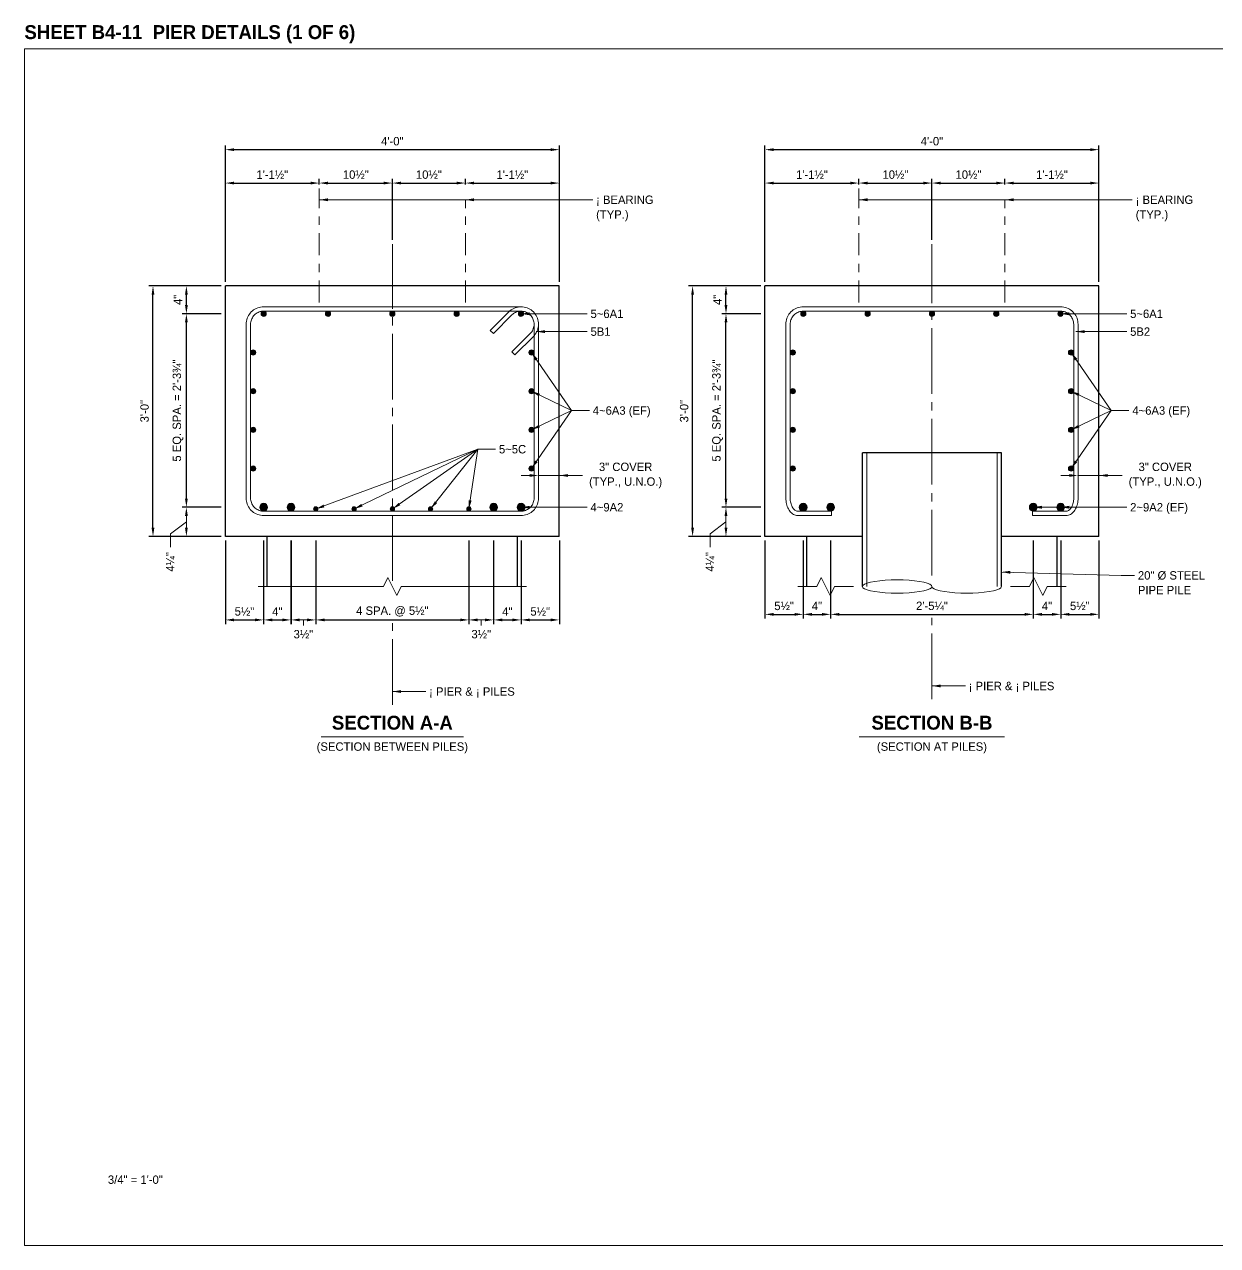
# Model space of a CAD drawing. Extents: x -1 to 861, y -26 to 2.
# Drawn here: x 299 to 313.29, y -13.33 to 1.29 of the extents above; entities that cross this region are included whole.
import ezdxf
from ezdxf.enums import TextEntityAlignment as Align

# ---------------------------------------------------------------- set-up
doc = ezdxf.new("R2010")
doc.units = 21
doc.header["$MEASUREMENT"] = 0
doc.linetypes.add('DGN4', pattern=[0.336, 0.2, -0.053, 0.03, -0.053])
doc.linetypes.add('DGN7', pattern=[0.726, 0.59, -0.053, 0.03, -0.053])
for name, color, linetype, lineweight in [('Border', 7, 'Continuous', 15), ('CL_Major', 1, 'DGN7', 9), ('CL_Minor', 7, 'DGN4', 9), ('Dimension', 7, 'Continuous', 9), ('Leader', 7, 'Continuous', 9), ('PileSteel', 30, 'Continuous', 15), ('Rebar', 2, 'Continuous', 15), ('SubStrConc', 3, 'Continuous', 30), ('Symbols', 7, 'Continuous', 15), ('TextStructures', 7, 'Continuous', 9)]:
    doc.layers.add(name, color=color, linetype=linetype, lineweight=lineweight)
doc.styles.add('FDOT Bold (Large)', font='FDOTBold.ttf')
doc.styles.add('FDOT Structures', font='FDOT.ttf')
doc.styles.add('FDOT Structures Annotation', font='FDOT.ttf')
doc.dimstyles.new('FDOT Structures Note-Arrow 3-4', dxfattribs={"dimtxt": 0.1008, "dimasz": 0.104133, "dimexe": 0.0504, "dimexo": 0.0504, "dimgap": 0.0504, "dimtad": 1, "dimdec": 3, "dimlfac": 12, "dimzin": 15, "dimlunit": 4, "dimtxsty": 'FDOT Structures Annotation', "dimcen": 2.5, "dimclrd": 256, "dimclre": 256, "dimclrt": 256, "dimazin": 3, "dimtfac": 0.7, "dimtmove": 0, "dimatfit": 1, "dimtfill": 1, "dimfrac": 1, "dimlwd": -1, "dimlwe": -1})

# ---------------------------------------------------------------- blocks, each defined once
blk = doc.blocks.new('_CLOSEDFILLED')
at = {"layer": 'Dimension'}
blk.add_solid([(-1, 0.16), (0, 0), (-1, -0.16)], dxfattribs=at)
blk = doc.blocks.new('*D206')
at = {"layer": 'Dimension'}
for p, q in [((302.193, -4.89), (302.193, -5.89)), ((302.49, -4.89), (302.49, -5.89)), ((302.297, -5.84), (302.386, -5.84))]:
    blk.add_line(p, q, dxfattribs=at)
at = {"layer": 'Dimension', "xscale": 0.10413333333333333, "yscale": 0.10413333333333333, "rotation": 180}
blk.add_blockref('_CLOSEDFILLED', (302.193, -5.84), dxfattribs=at)
at = {"layer": 'Dimension', "xscale": 0.10413333333333333, "yscale": 0.10413333333333333}
blk.add_blockref('_CLOSEDFILLED', (302.49, -5.84), dxfattribs=at)
blk = doc.blocks.new('*D208')
at = {"layer": 'Dimension'}
for p, q in [((304.323, -4.89), (304.323, -5.89)), ((304.62, -4.89), (304.62, -5.89)), ((304.428, -5.84), (304.516, -5.84))]:
    blk.add_line(p, q, dxfattribs=at)
at = {"layer": 'Dimension', "xscale": 0.10413333333333333, "yscale": 0.10413333333333333, "rotation": 180}
blk.add_blockref('_CLOSEDFILLED', (304.323, -5.84), dxfattribs=at)
at = {"layer": 'Dimension', "xscale": 0.10413333333333333, "yscale": 0.10413333333333333}
blk.add_blockref('_CLOSEDFILLED', (304.62, -5.84), dxfattribs=at)
blk = doc.blocks.new('*D216')
at = {"layer": 'Dimension'}
for p, q in [((301.356, -4.49), (300.89, -4.49)), ((300.94, -4.736), (300.94, -4.595)), ((301.356, -4.84), (300.89, -4.84))]:
    blk.add_line(p, q, dxfattribs=at)
at = {"layer": 'Dimension', "xscale": 0.10413333333333333, "yscale": 0.10413333333333333}
for p, rotation in [((300.94, -4.49), 90), ((300.94, -4.84), -90.00000000000001)]:
    blk.add_blockref('_CLOSEDFILLED', p, dxfattribs=dict(at, rotation=rotation))
blk = doc.blocks.new('*D220')
at = {"layer": 'Dimension'}
for p, q in [((305.053, -4.11), (304.949, -4.11)), ((305.157, -4.11), (305.407, -4.11)), ((305.511, -4.11), (305.615, -4.11))]:
    blk.add_line(p, q, dxfattribs=at)
at = {"layer": 'Dimension', "xscale": 0.10413333333333333, "yscale": 0.10413333333333333}
blk.add_blockref('_CLOSEDFILLED', (305.157, -4.11), dxfattribs=at)
at = {"layer": 'Dimension', "xscale": 0.10413333333333333, "yscale": 0.10413333333333333, "rotation": 180}
blk.add_blockref('_CLOSEDFILLED', (305.407, -4.11), dxfattribs=at)
blk = doc.blocks.new('*D231')
at = {"layer": 'Dimension'}
for p, q in [((307.82, -4.49), (307.353, -4.49)), ((307.403, -4.736), (307.403, -4.595)), ((307.82, -4.84), (307.353, -4.84))]:
    blk.add_line(p, q, dxfattribs=at)
at = {"layer": 'Dimension', "xscale": 0.10413333333333333, "yscale": 0.10413333333333333}
for p, rotation in [((307.403, -4.49), 90), ((307.403, -4.84), -90.00000000000001)]:
    blk.add_blockref('_CLOSEDFILLED', p, dxfattribs=dict(at, rotation=rotation))
blk = doc.blocks.new('*D235')
at = {"layer": 'Dimension'}
for p, q in [((311.516, -4.11), (311.412, -4.11)), ((311.62, -4.11), (311.87, -4.11)), ((311.974, -4.11), (312.079, -4.11))]:
    blk.add_line(p, q, dxfattribs=at)
at = {"layer": 'Dimension', "xscale": 0.10413333333333333, "yscale": 0.10413333333333333}
blk.add_blockref('_CLOSEDFILLED', (311.62, -4.11), dxfattribs=at)
at = {"layer": 'Dimension', "xscale": 0.10413333333333333, "yscale": 0.10413333333333333, "rotation": 180}
blk.add_blockref('_CLOSEDFILLED', (311.87, -4.11), dxfattribs=at)

msp = doc.modelspace()

# ---------------------------------------------------------------- hatches: boundary and pattern name
at = {"layer": 'Rebar'}
h = msp.add_hatch(color=256, dxfattribs=at)
h.dxf.hatch_style = 1
edge = h.paths.add_edge_path()
edge.add_arc((301.866152, -2.173642), 0.03125, 0, 360)
h = msp.add_hatch(color=256, dxfattribs=at)
h.dxf.hatch_style = 1
edge = h.paths.add_edge_path()
edge.add_arc((302.636516, -2.173642), 0.03125, 0, 360)
h = msp.add_hatch(color=256, dxfattribs=at)
h.dxf.hatch_style = 1
edge = h.paths.add_edge_path()
edge.add_arc((303.40688, -2.173642), 0.03125, 0, 360)
h = msp.add_hatch(color=256, dxfattribs=at)
h.dxf.hatch_style = 1
edge = h.paths.add_edge_path()
edge.add_arc((304.177243, -2.173642), 0.03125, 0, 360)
h = msp.add_hatch(color=256, dxfattribs=at)
h.dxf.hatch_style = 1
edge = h.paths.add_edge_path()
edge.add_arc((304.947607, -2.173642), 0.03125, 0, 360)
h = msp.add_hatch(color=256, dxfattribs=at)
h.dxf.hatch_style = 1
edge = h.paths.add_edge_path()
edge.add_arc((308.329435, -2.173642), 0.03125, 0, 360)
h = msp.add_hatch(color=256, dxfattribs=at)
h.dxf.hatch_style = 1
edge = h.paths.add_edge_path()
edge.add_arc((309.099799, -2.173642), 0.03125, 0, 360)
h = msp.add_hatch(color=256, dxfattribs=at)
h.dxf.hatch_style = 1
edge = h.paths.add_edge_path()
edge.add_arc((309.870163, -2.173642), 0.03125, 0, 360)
h = msp.add_hatch(color=256, dxfattribs=at)
h.dxf.hatch_style = 1
edge = h.paths.add_edge_path()
edge.add_arc((310.640526, -2.173642), 0.03125, 0, 360)
h = msp.add_hatch(color=256, dxfattribs=at)
h.dxf.hatch_style = 1
edge = h.paths.add_edge_path()
edge.add_arc((311.41089, -2.173642), 0.03125, 0, 360)
h = msp.add_hatch(color=256, dxfattribs=at)
h.dxf.hatch_style = 1
edge = h.paths.add_edge_path()
edge.add_arc((301.740603, -2.637002), 0.03125, 0, 360)
h = msp.add_hatch(color=256, dxfattribs=at)
h.dxf.hatch_style = 1
edge = h.paths.add_edge_path()
edge.add_arc((305.073156, -2.637002), 0.03125, 0, 360)
h = msp.add_hatch(color=256, dxfattribs=at)
h.dxf.hatch_style = 1
edge = h.paths.add_edge_path()
edge.add_arc((308.203886, -2.637002), 0.03125, 0, 360)
h = msp.add_hatch(color=256, dxfattribs=at)
h.dxf.hatch_style = 1
edge = h.paths.add_edge_path()
edge.add_arc((311.536439, -2.637002), 0.03125, 0, 360)
h = msp.add_hatch(color=256, dxfattribs=at)
h.dxf.hatch_style = 1
edge = h.paths.add_edge_path()
edge.add_arc((301.740603, -3.100363), 0.03125, 0, 360)
h = msp.add_hatch(color=256, dxfattribs=at)
h.dxf.hatch_style = 1
edge = h.paths.add_edge_path()
edge.add_arc((305.073156, -3.100363), 0.03125, 0, 360)
h = msp.add_hatch(color=256, dxfattribs=at)
h.dxf.hatch_style = 1
edge = h.paths.add_edge_path()
edge.add_arc((308.203886, -3.100363), 0.03125, 0, 360)
h = msp.add_hatch(color=256, dxfattribs=at)
h.dxf.hatch_style = 1
edge = h.paths.add_edge_path()
edge.add_arc((311.536439, -3.100363), 0.03125, 0, 360)
h = msp.add_hatch(color=256, dxfattribs=at)
h.dxf.hatch_style = 1
edge = h.paths.add_edge_path()
edge.add_arc((301.740603, -3.563723), 0.03125, 0, 360)
h = msp.add_hatch(color=256, dxfattribs=at)
h.dxf.hatch_style = 1
edge = h.paths.add_edge_path()
edge.add_arc((305.073156, -3.563723), 0.03125, 0, 360)
h = msp.add_hatch(color=256, dxfattribs=at)
h.dxf.hatch_style = 1
edge = h.paths.add_edge_path()
edge.add_arc((308.203886, -3.563723), 0.03125, 0, 360)
h = msp.add_hatch(color=256, dxfattribs=at)
h.dxf.hatch_style = 1
edge = h.paths.add_edge_path()
edge.add_arc((311.536439, -3.563723), 0.03125, 0, 360)
h = msp.add_hatch(color=256, dxfattribs=at)
h.dxf.hatch_style = 1
edge = h.paths.add_edge_path()
edge.add_arc((301.740603, -4.027084), 0.03125, 0, 360)
h = msp.add_hatch(color=256, dxfattribs=at)
h.dxf.hatch_style = 1
edge = h.paths.add_edge_path()
edge.add_arc((305.073156, -4.027084), 0.03125, 0, 360)
h = msp.add_hatch(color=256, dxfattribs=at)
h.dxf.hatch_style = 1
edge = h.paths.add_edge_path()
edge.add_arc((308.203886, -4.027084), 0.03125, 0, 360)
h = msp.add_hatch(color=256, dxfattribs=at)
h.dxf.hatch_style = 1
edge = h.paths.add_edge_path()
edge.add_arc((311.536439, -4.027084), 0.03125, 0, 360)
h = msp.add_hatch(color=256, dxfattribs=at)
h.dxf.hatch_style = 1
edge = h.paths.add_edge_path()
edge.add_arc((301.865035, -4.490444), 0.047, 0, 360)
h = msp.add_hatch(color=256, dxfattribs=at)
h.dxf.hatch_style = 1
edge = h.paths.add_edge_path()
edge.add_arc((302.193213, -4.490444), 0.047, 0, 360)
h = msp.add_hatch(color=256, dxfattribs=at)
h.dxf.hatch_style = 1
edge = h.paths.add_edge_path()
edge.add_arc((302.490213, -4.511403), 0.026042, 0, 360)
h = msp.add_hatch(color=256, dxfattribs=at)
h.dxf.hatch_style = 1
edge = h.paths.add_edge_path()
edge.add_arc((302.948546, -4.511403), 0.026042, 0, 360)
h = msp.add_hatch(color=256, dxfattribs=at)
h.dxf.hatch_style = 1
edge = h.paths.add_edge_path()
edge.add_arc((303.406879, -4.511403), 0.026042, 0, 360)
h = msp.add_hatch(color=256, dxfattribs=at)
h.dxf.hatch_style = 1
edge = h.paths.add_edge_path()
edge.add_arc((303.865213, -4.511403), 0.026042, 0, 360)
h = msp.add_hatch(color=256, dxfattribs=at)
h.dxf.hatch_style = 1
edge = h.paths.add_edge_path()
edge.add_arc((304.323546, -4.511403), 0.026042, 0, 360)
h = msp.add_hatch(color=256, dxfattribs=at)
h.dxf.hatch_style = 1
edge = h.paths.add_edge_path()
edge.add_arc((304.620546, -4.490444), 0.047, 0, 360)
h = msp.add_hatch(color=256, dxfattribs=at)
h.dxf.hatch_style = 1
edge = h.paths.add_edge_path()
edge.add_arc((304.948724, -4.490444), 0.047, 0, 360)
h = msp.add_hatch(color=256, dxfattribs=at)
h.dxf.hatch_style = 1
edge = h.paths.add_edge_path()
edge.add_arc((308.328318, -4.490444), 0.047, 0, 360)
h = msp.add_hatch(color=256, dxfattribs=at)
h.dxf.hatch_style = 1
edge = h.paths.add_edge_path()
edge.add_arc((308.656496, -4.490444), 0.047, 0, 360)
h = msp.add_hatch(color=256, dxfattribs=at)
h.dxf.hatch_style = 1
edge = h.paths.add_edge_path()
edge.add_arc((311.083829, -4.490444), 0.047, 0, 360)
h = msp.add_hatch(color=256, dxfattribs=at)
h.dxf.hatch_style = 1
edge = h.paths.add_edge_path()
edge.add_arc((311.412007, -4.490444), 0.047, 0, 360)

# ---------------------------------------------------------------- linework, layer by layer
at = {"layer": 'CL_Major', "ltscale": 1.333333}
for p, q in [((303.406879, -5.373252), (303.406879, -1.339918)), ((309.870111, -5.306585), (309.870111, -1.339918)), ((309.870111, -6.790932), (309.870111, -5.813252)), ((303.406879, -6.857598), (303.406879, -5.879918))]:
    msp.add_line(p, q, dxfattribs=at)
at = {"layer": 'CL_Minor', "ltscale": 1.333333}
for p, q in [((302.531599, -2.039918), (302.531599, -0.674453)), ((308.994831, -2.039918), (308.994831, -0.674453)), ((304.281599, -2.039918), (304.281599, -0.807787)), ((310.744831, -2.039918), (310.744831, -0.807787))]:
    msp.add_line(p, q, dxfattribs=at)
at = {"layer": 'Leader'}
for p, q in [((305.073156, -2.637002), (305.553744, -3.332043)), ((311.536439, -2.637002), (312.016975, -3.332043)), ((305.073156, -3.100363), (305.553744, -3.332043)), ((311.536439, -3.100363), (312.016975, -3.332043)), ((305.073156, -4.027084), (305.553744, -3.332043)), ((305.073156, -3.563723), (305.553744, -3.332043)), ((305.553744, -3.332043), (305.767077, -3.332043)), ((311.536439, -4.027084), (312.016975, -3.332043)), ((311.536439, -3.563723), (312.016975, -3.332043)), ((312.016975, -3.332043), (312.230309, -3.332043)), ((302.490213, -4.511403), (304.430213, -3.795404)), ((302.948546, -4.511403), (304.430213, -3.795404)), ((303.406879, -4.511403), (304.430213, -3.795404)), ((303.865213, -4.511403), (304.430213, -3.795404)), ((304.323546, -4.511403), (304.430213, -3.795404)), ((304.430213, -3.795404), (304.643546, -3.795404)), ((311.412007, -4.490444), (311.083829, -4.490444))]:
    msp.add_line(p, q, dxfattribs=at)
for points in [[(302.531599, -0.807787), (305.807077, -0.807787)], [(308.994831, -0.807787), (312.270309, -0.807787)], [(304.947607, -2.173642), (305.553744, -2.173642), (305.740411, -2.173642)], [(311.41089, -2.173642), (312.016975, -2.173642), (312.203642, -2.173642)], [(305.130989, -2.387002), (305.553744, -2.387002), (305.740411, -2.387002)], [(311.594112, -2.387002), (312.016975, -2.387002), (312.203642, -2.387002)], [(304.948724, -4.490444), (305.553744, -4.490444), (305.740411, -4.490444)], [(311.412007, -4.490444), (312.016975, -4.490444), (312.203642, -4.490444)], [(303.406879, -6.697598), (303.806879, -6.697598)], [(309.870111, -6.630932), (310.270111, -6.630932)]]:
    msp.add_lwpolyline(points, dxfattribs=at)
for points in [[(302.531599, -0.807787), (302.635733, -0.790431), (302.635733, -0.825142)], [(304.281599, -0.807787), (304.385733, -0.790431), (304.385733, -0.825142)], [(308.994831, -0.807787), (309.098964, -0.790431), (309.098964, -0.825142)], [(310.744831, -0.807787), (310.848964, -0.790431), (310.848964, -0.825142)], [(304.947607, -2.173642), (305.05174, -2.156287), (305.05174, -2.190998)], [(311.41089, -2.173642), (311.515023, -2.156287), (311.515023, -2.190998)], [(305.130989, -2.387002), (305.235123, -2.369647), (305.235123, -2.404358)], [(311.594112, -2.387002), (311.698245, -2.369647), (311.698245, -2.404358)], [(305.073156, -2.637002), (305.146656, -2.712783), (305.118105, -2.732525)], [(311.536439, -2.637002), (311.609934, -2.712787), (311.581383, -2.732527)], [(305.073156, -3.100363), (305.174495, -3.12995), (305.159422, -3.161217)], [(311.536439, -3.100363), (311.637777, -3.129954), (311.622702, -3.161221)], [(305.073156, -3.563723), (305.159422, -3.50287), (305.174495, -3.534137)], [(311.536439, -3.563723), (311.622702, -3.502866), (311.637777, -3.534133)], [(305.073156, -4.027084), (305.118105, -3.931562), (305.146656, -3.951303)], [(311.536439, -4.027084), (311.581383, -3.93156), (311.609934, -3.951299)], [(302.490213, -4.511403), (302.581896, -4.459066), (302.593914, -4.49163)], [(302.948546, -4.511403), (303.034755, -4.450468), (303.049858, -4.481722)], [(303.406879, -4.511403), (303.482252, -4.437485), (303.502152, -4.465926)], [(303.865213, -4.511403), (303.916096, -4.418905), (303.943345, -4.440407)], [(304.323546, -4.511403), (304.321724, -4.405849), (304.356057, -4.410964)], [(304.948724, -4.490444), (305.052858, -4.473089), (305.052858, -4.5078)], [(311.083829, -4.490444), (311.187963, -4.473089), (311.187963, -4.5078)], [(311.412007, -4.490444), (311.516141, -4.473089), (311.516141, -4.5078)], [(303.406879, -6.697598), (303.511013, -6.680243), (303.511013, -6.714954)], [(309.870111, -6.630932), (309.974244, -6.613576), (309.974244, -6.648287)]]:
    msp.add_solid(points, dxfattribs=at)
at = {"layer": 'PileSteel'}
for points in [[(309.036829, -5.439918), (309.036829, -3.839918)], [(309.088913, -5.439918), (309.088913, -3.839918)], [(310.651413, -4.070781), (310.651413, -3.839918)], [(310.651413, -5.439918), (310.651413, -3.839918)], [(310.651413, -4.070781), (310.651413, -3.974588), (310.651413, -3.878395), (310.651413, -3.839918)], [(310.703496, -5.439918), (310.703496, -3.839918)], [(310.651413, -5.439918), (310.651413, -4.070781)], [(310.703496, -5.034781), (310.703496, -4.839918)], [(310.703496, -5.439918), (310.703496, -5.034781)], [(309.870162, -5.439918), (309.863832, -5.426026), (309.845034, -5.412557), (309.814339, -5.399918), (309.772681, -5.388495), (309.721324, -5.378635), (309.661829, -5.370636), (309.596004, -5.364743), (309.525849, -5.361134), (309.453495, -5.359918), (309.381142, -5.361134), (309.310987, -5.364743), (309.245162, -5.370636), (309.185667, -5.378635), (309.13431, -5.388495), (309.092651, -5.399918), (309.061957, -5.412557), (309.043159, -5.426026), (309.036829, -5.439918), (309.043159, -5.45381), (309.061957, -5.46728), (309.092651, -5.479918), (309.13431, -5.491341), (309.185667, -5.501202), (309.245162, -5.5092), (309.310987, -5.515094), (309.381142, -5.518703), (309.453495, -5.519918), (309.525849, -5.518703), (309.596004, -5.515094), (309.661829, -5.5092), (309.721324, -5.501202), (309.772681, -5.491341), (309.814339, -5.479918), (309.845034, -5.46728), (309.863832, -5.45381), (309.870162, -5.439918)], [(310.651413, -5.439918), (310.651413, -5.396491)], [(310.703496, -5.439918), (310.703496, -5.396491)], [(309.870162, -5.439918), (309.876492, -5.45381), (309.89529, -5.46728), (309.925985, -5.479918), (309.967644, -5.491341), (310.019001, -5.501202), (310.078496, -5.5092), (310.14432, -5.515094), (310.214475, -5.518703), (310.286829, -5.519918), (310.359182, -5.518703), (310.429337, -5.515094), (310.495162, -5.5092), (310.554657, -5.501202), (310.606014, -5.491341), (310.647673, -5.479918), (310.678368, -5.46728), (310.697166, -5.45381), (310.703496, -5.439918)]]:
    msp.add_lwpolyline(points, dxfattribs=at)
at = {"layer": 'Rebar'}
for p, q in [((304.580255, -2.371909), (304.617084, -2.408738)), ((304.874885, -2.666537), (304.838056, -2.629708)), ((308.6651, -4.537835), (308.6651, -4.589918)), ((311.075182, -4.537835), (311.075182, -4.589918))]:
    msp.add_line(p, q, dxfattribs=at)
for points in [[(304.580255, -2.371909), (304.801824, -2.150341), (304.814801, -2.138448), (304.829217, -2.127386), (304.844541, -2.117623), (304.860657, -2.109232), (304.877443, -2.102279), (304.894771, -2.096815), (304.912508, -2.092882), (304.930521, -2.090511), (304.948671, -2.089719), (304.966822, -2.090513), (304.984833, -2.092886), (305.00257, -2.096821), (305.019896, -2.102287), (305.036679, -2.109242), (305.052793, -2.117635), (305.068113, -2.127401), (305.082525, -2.138465), (305.095917, -2.150743), (305.108189, -2.164143), (305.119246, -2.178561), (305.129006, -2.193888), (305.137393, -2.210008), (305.144343, -2.226798), (305.149805, -2.24413), (305.153736, -2.261872), (305.156107, -2.27989), (305.156874, -2.297477), (305.156874, -4.382159), (305.156107, -4.39975), (305.153734, -4.417771), (305.1498, -4.435517), (305.144334, -4.452852), (305.137378, -4.469645), (305.128985, -4.485768), (305.119219, -4.501097), (305.108154, -4.515518), (305.095874, -4.528919), (305.082473, -4.541198), (305.068053, -4.552263), (305.052723, -4.56203), (305.0366, -4.570422), (305.019808, -4.577378), (305.002472, -4.582844), (304.984727, -4.586778), (304.966706, -4.589151), (304.949115, -4.589919), (301.891244, -4.589918), (301.891244, -4.591081), (301.847043, -4.589151), (301.829022, -4.586779), (301.811277, -4.582845), (301.793941, -4.577379), (301.777148, -4.570423), (301.761026, -4.56203), (301.745696, -4.552264), (301.731276, -4.541199), (301.717874, -4.528919), (301.705595, -4.515519), (301.694529, -4.501098), (301.684763, -4.485768), (301.67637, -4.469646), (301.669415, -4.452853), (301.663949, -4.435518), (301.660015, -4.417772), (301.657642, -4.399751), (301.656874, -4.382161), (301.656875, -2.297678), (301.657642, -2.280087), (301.660014, -2.262065), (301.663948, -2.24432), (301.669414, -2.226984), (301.67637, -2.210192), (301.684763, -2.194069), (301.694529, -2.178739), (301.705594, -2.164319), (301.717874, -2.150918), (301.731275, -2.138638), (301.745695, -2.127573), (301.761025, -2.117807), (301.777148, -2.109414), (301.793941, -2.102458), (301.811276, -2.096992), (301.829022, -2.093058), (301.847043, -2.090686), (301.891229, -2.088757), (301.891229, -2.089919), (304.949286, -2.089919), (304.966874, -2.090685), (304.984893, -2.093056), (305.002636, -2.096988), (305.019968, -2.10245), (305.036759, -2.109401), (305.05288, -2.117788), (305.068208, -2.127548), (305.082627, -2.138606), (305.096027, -2.150879), (305.108306, -2.164272), (305.119371, -2.178684), (305.129137, -2.194006), (305.13753, -2.21012), (305.144486, -2.226905), (305.149953, -2.244232), (305.153888, -2.261969), (305.156262, -2.279982), (305.157056, -2.298133), (305.156264, -2.316285), (305.153893, -2.334298), (305.149961, -2.352037), (305.144497, -2.369365), (305.137544, -2.386152), (305.129153, -2.402269), (305.11939, -2.417593), (305.108327, -2.432009), (305.096435, -2.444987), (304.874885, -2.666537)], [(304.617084, -2.408738), (304.837849, -2.187972), (304.848313, -2.178383), (304.859121, -2.17009), (304.870609, -2.16277), (304.882691, -2.15648), (304.895275, -2.151267), (304.908265, -2.147171), (304.921561, -2.144223), (304.935063, -2.142446), (304.948669, -2.141852), (304.962273, -2.142447), (304.975775, -2.144226), (304.989069, -2.147175), (305.002056, -2.151272), (305.014637, -2.156486), (305.026716, -2.162777), (305.0382, -2.170098), (305.049004, -2.178392), (305.059044, -2.187597), (305.068244, -2.197642), (305.076534, -2.208452), (305.083851, -2.219944), (305.090139, -2.23203), (305.095351, -2.24462), (305.099446, -2.257616), (305.102394, -2.27092), (305.104172, -2.284431), (305.104791, -2.298613), (305.104791, -4.381023), (305.104172, -4.395207), (305.102393, -4.408719), (305.099443, -4.422024), (305.095345, -4.435022), (305.09013, -4.447613), (305.083837, -4.459701), (305.076515, -4.471195), (305.068218, -4.482007), (305.059011, -4.492055), (305.048963, -4.501262), (305.038151, -4.509559), (305.026657, -4.516881), (305.014568, -4.523174), (305.001977, -4.528389), (304.988979, -4.532487), (304.975674, -4.535437), (304.962162, -4.537216), (304.947978, -4.537835), (301.839161, -4.537835), (301.839161, -4.536674), (301.851587, -4.537216), (301.838075, -4.535438), (301.824769, -4.532488), (301.811772, -4.52839), (301.799181, -4.523175), (301.787092, -4.516882), (301.775598, -4.509559), (301.764786, -4.501263), (301.754738, -4.492056), (301.745531, -4.482008), (301.737234, -4.471196), (301.729912, -4.459702), (301.723619, -4.447614), (301.718404, -4.435023), (301.714305, -4.422025), (301.711356, -4.40872), (301.709577, -4.395208), (301.708958, -4.381024), (301.708958, -2.298813), (301.709577, -2.284629), (301.711355, -2.271118), (301.714305, -2.257812), (301.718403, -2.244815), (301.723619, -2.232224), (301.729911, -2.220135), (301.737234, -2.208641), (301.74553, -2.197829), (301.754737, -2.187781), (301.764785, -2.178574), (301.775598, -2.170278), (301.787092, -2.162955), (301.79918, -2.156662), (301.811771, -2.151447), (301.824769, -2.147349), (301.838075, -2.144399), (301.851587, -2.14262), (301.839176, -2.143162), (301.839176, -2.142002), (304.948151, -2.142002), (304.962334, -2.14262), (304.975845, -2.144398), (304.98915, -2.147346), (305.002146, -2.151442), (305.014736, -2.156654), (305.026823, -2.162942), (305.038316, -2.17026), (305.049126, -2.178551), (305.059173, -2.187752), (305.068378, -2.197793), (305.076673, -2.208597), (305.083994, -2.220083), (305.090286, -2.232163), (305.095501, -2.244745), (305.099598, -2.257733), (305.102548, -2.271029), (305.104327, -2.284531), (305.104923, -2.298137), (305.104329, -2.311743), (305.102552, -2.325247), (305.099604, -2.338544), (305.095509, -2.351534), (305.090296, -2.364118), (305.084005, -2.376201), (305.076686, -2.38769), (305.068392, -2.398498), (305.058803, -2.408962), (304.838056, -2.629708)], [(311.075182, -4.589918), (311.477816, -4.589918), (311.490656, -4.589047), (311.504168, -4.58628), (311.517279, -4.581758), (311.529841, -4.575596), (311.541748, -4.567924), (311.552927, -4.558871), (311.563332, -4.548558), (311.572933, -4.537097), (311.581704, -4.524594), (311.589625, -4.511146), (311.596676, -4.496851), (311.602837, -4.481807), (311.608088, -4.466115), (311.612412, -4.449875), (311.615793, -4.433193), (311.618218, -4.416177), (311.619676, -4.398938), (311.620153, -4.381951), (311.620153, -2.297683), (311.619385, -2.280092), (311.617013, -2.26207), (311.613078, -2.244324), (311.607613, -2.226989), (311.600657, -2.210195), (311.592263, -2.194072), (311.582497, -2.178742), (311.571432, -2.164321), (311.559151, -2.15092), (311.54575, -2.138639), (311.531329, -2.127574), (311.515999, -2.117808), (311.499876, -2.109414), (311.483082, -2.102458), (311.465747, -2.096993), (311.448001, -2.093058), (311.429979, -2.090686), (311.412388, -2.089918), (308.327919, -2.089919), (308.310328, -2.090686), (308.292306, -2.093058), (308.27456, -2.096993), (308.257224, -2.102458), (308.240431, -2.109414), (308.224307, -2.117808), (308.208977, -2.127574), (308.194556, -2.138639), (308.181155, -2.15092), (308.168875, -2.164321), (308.157809, -2.178742), (308.148043, -2.194072), (308.13965, -2.210195), (308.132694, -2.226989), (308.127228, -2.244324), (308.123294, -2.26207), (308.120921, -2.280092), (308.120153, -2.297683), (308.120153, -4.355544), (308.119411, -4.355544), (308.120629, -4.398938), (308.122088, -4.416177), (308.124513, -4.433193), (308.127893, -4.449875), (308.132217, -4.466114), (308.137468, -4.481807), (308.143628, -4.496851), (308.150679, -4.511145), (308.158599, -4.524593), (308.16737, -4.537097), (308.176971, -4.548557), (308.187376, -4.55887), (308.198555, -4.567924), (308.21046, -4.575596), (308.223022, -4.581758), (308.236133, -4.58628), (308.249644, -4.589047), (308.262483, -4.589919), (308.6651, -4.589918)], [(311.075182, -4.537835), (311.476052, -4.537835), (311.483637, -4.53732), (311.490394, -4.535936), (311.497244, -4.533574), (311.50418, -4.530171), (311.511163, -4.525672), (311.518119, -4.520039), (311.524956, -4.513263), (311.531575, -4.505361), (311.537878, -4.496377), (311.543769, -4.486375), (311.549164, -4.475436), (311.553989, -4.463655), (311.558178, -4.451136), (311.561678, -4.437991), (311.564445, -4.424339), (311.566445, -4.410303), (311.567655, -4.396009), (311.56807, -4.38122), (311.56807, -2.29882), (311.567451, -2.284635), (311.565672, -2.271123), (311.562722, -2.257817), (311.558624, -2.244819), (311.553408, -2.232228), (311.547115, -2.220139), (311.539792, -2.208644), (311.531495, -2.197832), (311.522288, -2.187783), (311.512239, -2.178576), (311.501427, -2.170279), (311.489932, -2.162956), (311.477843, -2.156663), (311.465252, -2.151447), (311.452254, -2.147349), (311.438948, -2.144399), (311.425436, -2.14262), (311.411251, -2.142001), (308.329054, -2.142002), (308.31487, -2.14262), (308.301358, -2.144399), (308.288053, -2.147349), (308.275054, -2.151447), (308.262463, -2.156663), (308.250374, -2.162956), (308.238879, -2.170279), (308.228067, -2.178576), (308.218019, -2.187783), (308.208811, -2.197832), (308.200514, -2.208644), (308.193191, -2.220139), (308.186898, -2.232228), (308.181683, -2.244819), (308.177584, -2.257817), (308.174635, -2.271123), (308.172856, -2.284635), (308.172236, -2.29882), (308.172236, -4.407627), (308.172977, -4.407627), (308.172651, -4.396009), (308.17386, -4.410303), (308.17586, -4.424339), (308.178627, -4.437991), (308.182127, -4.451136), (308.186316, -4.463656), (308.191141, -4.475437), (308.196536, -4.486376), (308.202427, -4.496377), (308.208729, -4.505361), (308.215348, -4.513263), (308.222185, -4.520039), (308.22914, -4.525672), (308.236122, -4.530172), (308.243058, -4.533574), (308.249907, -4.535936), (308.256665, -4.53732), (308.26425, -4.537836), (308.6651, -4.537835)]]:
    msp.add_lwpolyline(points, dxfattribs=at)
for centre, radius in [((301.866152, -2.173642), 0.03125), ((302.636516, -2.173642), 0.03125), ((303.40688, -2.173642), 0.03125), ((304.177243, -2.173642), 0.03125), ((304.947607, -2.173642), 0.03125), ((308.329435, -2.173642), 0.03125), ((309.099799, -2.173642), 0.03125), ((309.870163, -2.173642), 0.03125), ((310.640526, -2.173642), 0.03125), ((311.41089, -2.173642), 0.03125), ((301.740603, -2.637002), 0.03125), ((305.073156, -2.637002), 0.03125), ((308.203886, -2.637002), 0.03125), ((311.536439, -2.637002), 0.03125), ((301.740603, -3.100363), 0.03125), ((305.073156, -3.100363), 0.03125), ((308.203886, -3.100363), 0.03125), ((311.536439, -3.100363), 0.03125), ((301.740603, -3.563723), 0.03125), ((305.073156, -3.563723), 0.03125), ((308.203886, -3.563723), 0.03125), ((311.536439, -3.563723), 0.03125), ((301.740603, -4.027084), 0.03125), ((305.073156, -4.027084), 0.03125), ((308.203886, -4.027084), 0.03125), ((311.536439, -4.027084), 0.03125), ((301.865035, -4.490444), 0.047), ((302.193213, -4.490444), 0.047), ((302.490213, -4.511403), 0.026042), ((302.948546, -4.511403), 0.026042), ((303.406879, -4.511403), 0.026042), ((303.865213, -4.511403), 0.026042), ((304.323546, -4.511403), 0.026042), ((304.620546, -4.490444), 0.047), ((304.948724, -4.490444), 0.047), ((308.328318, -4.490444), 0.047), ((308.656496, -4.490444), 0.047), ((311.083829, -4.490444), 0.047), ((311.412007, -4.490444), 0.047)]:
    msp.add_circle(centre, radius, dxfattribs=at)
at = {"layer": 'SubStrConc'}
for points in [[(301.406879, -1.839918), (301.406853, -1.839918)], [(301.406853, -4.839918), (301.406853, -1.839918)], [(301.406879, -1.839918), (301.406853, -1.839918)], [(301.406879, -4.839918), (301.406879, -1.839918)], [(305.406879, -1.839918), (301.406879, -1.839918)], [(305.406879, -4.839918), (305.406879, -1.839918)], [(307.870163, -1.839918), (307.870137, -1.839918)], [(307.870137, -4.839918), (307.870137, -1.839918)], [(307.870163, -1.839918), (307.870137, -1.839918)], [(307.870163, -4.839918), (307.870163, -1.839918)], [(311.870163, -1.839918), (307.870163, -1.839918)], [(311.870163, -4.839918), (311.870163, -1.839918)], [(309.036829, -4.839918), (309.036829, -3.839918)], [(310.703496, -3.839918), (309.036829, -3.839918)], [(309.088913, -3.839918), (309.036829, -3.839918)], [(310.703496, -3.839918), (310.651413, -3.839918)], [(310.703496, -3.851918), (310.703496, -3.839918)], [(310.703496, -4.839918), (310.703496, -3.839918)], [(310.703496, -4.070781), (310.703496, -3.839918)], [(310.703496, -3.851918), (310.703496, -3.846918), (310.703496, -3.841918), (310.703496, -3.839918)], [(310.703496, -4.070781), (310.703496, -3.974588), (310.703496, -3.878395), (310.703496, -3.839918)], [(310.703496, -3.925827), (310.703496, -3.851918)], [(310.703496, -3.940827), (310.703496, -3.935827), (310.703496, -3.930827), (310.703496, -3.925827), (310.703496, -3.920827)], [(310.703496, -3.940827), (310.703496, -3.925827)], [(310.703496, -4.016736), (310.703496, -3.940827)], [(310.703496, -4.031736), (310.703496, -4.026736), (310.703496, -4.021736), (310.703496, -4.016736), (310.703496, -4.011736)], [(310.703496, -4.031736), (310.703496, -4.016736)], [(310.703496, -4.107645), (310.703496, -4.031736)], [(310.703496, -5.439918), (310.703496, -4.070781)], [(310.703496, -4.122645), (310.703496, -4.117645), (310.703496, -4.112645), (310.703496, -4.107645), (310.703496, -4.102645)], [(310.703496, -4.122645), (310.703496, -4.107645)], [(310.703496, -4.198554), (310.703496, -4.122645)], [(310.703496, -4.213554), (310.703496, -4.208554), (310.703496, -4.203554), (310.703496, -4.198554), (310.703496, -4.193554)], [(310.703496, -4.213554), (310.703496, -4.198554)], [(310.703496, -4.289464), (310.703496, -4.213554)], [(310.703496, -4.304464), (310.703496, -4.299464), (310.703496, -4.294464), (310.703496, -4.289464), (310.703496, -4.284464)], [(310.703496, -4.304464), (310.703496, -4.289464)], [(310.703496, -4.380373), (310.703496, -4.304464)], [(310.703496, -4.395373), (310.703496, -4.390373), (310.703496, -4.385373), (310.703496, -4.380373), (310.703496, -4.375373)], [(310.703496, -4.395373), (310.703496, -4.380373)], [(310.703496, -4.471282), (310.703496, -4.395373)], [(310.703496, -4.486282), (310.703496, -4.481282), (310.703496, -4.476282), (310.703496, -4.471282), (310.703496, -4.466282)], [(310.703496, -4.486282), (310.703496, -4.471282)], [(310.703496, -4.562191), (310.703496, -4.486282)], [(310.703496, -4.577191), (310.703496, -4.572191), (310.703496, -4.567191), (310.703496, -4.562191), (310.703496, -4.557191)], [(310.703496, -4.577191), (310.703496, -4.562191)], [(310.703496, -4.6531), (310.703496, -4.577191)], [(310.703496, -4.6681), (310.703496, -4.6631), (310.703496, -4.6581), (310.703496, -4.6531), (310.703496, -4.6481)], [(310.703496, -4.6681), (310.703496, -4.6531)], [(310.703496, -4.744009), (310.703496, -4.6681)], [(310.703496, -4.759009), (310.703496, -4.754009), (310.703496, -4.749009), (310.703496, -4.744009), (310.703496, -4.739009)], [(310.703496, -4.759009), (310.703496, -4.744009)], [(310.703496, -4.828918), (310.703496, -4.759009)], [(310.703496, -4.839918), (310.703496, -4.838918), (310.703496, -4.833918), (310.703496, -4.828918), (310.703496, -4.823918)], [(301.406879, -4.839918), (301.406853, -4.839918)], [(301.406879, -4.839918), (301.406853, -4.839918)], [(305.406879, -4.839918), (301.406879, -4.839918)], [(301.906853, -5.439918), (301.906853, -4.839918)], [(301.906879, -5.439918), (301.906879, -4.839918)], [(304.906879, -4.839918), (301.906879, -4.839918)], [(304.906879, -5.439918), (304.906879, -4.839918)], [(307.870163, -4.839918), (307.870137, -4.839918)], [(307.870163, -4.839918), (307.870137, -4.839918)], [(309.036829, -4.839918), (307.870163, -4.839918)], [(308.370137, -5.439918), (308.370137, -4.839918)], [(308.370163, -5.439918), (308.370163, -4.839918)], [(309.036829, -4.839918), (308.370163, -4.839918)], [(309.036829, -5.439918), (309.036829, -4.839918)], [(310.703496, -4.839918), (310.703496, -4.828918)], [(311.870163, -4.839918), (310.703496, -4.839918)], [(311.370163, -4.839918), (310.703496, -4.839918)], [(310.703496, -5.439918), (310.703496, -4.839918)], [(310.703496, -5.034781), (310.703496, -4.953588), (310.703496, -4.872395), (310.703496, -4.839918)], [(311.370163, -5.439918), (311.370163, -4.839918)]]:
    msp.add_lwpolyline(points, dxfattribs=at)
at = {"layer": 'Symbols'}
for points in [[(301.800187, -5.439918), (303.3002, -5.439918), (303.353533, -5.333252), (303.4602, -5.546585), (303.513533, -5.439918), (305.013546, -5.439918)], [(308.26347, -5.439918), (308.490149, -5.439918), (308.543483, -5.333252), (308.650149, -5.546585), (308.703483, -5.439918), (308.930162, -5.439918)], [(310.810162, -5.439918), (311.036829, -5.439918), (311.090163, -5.333252), (311.196829, -5.546585), (311.250163, -5.439918), (311.476829, -5.439918)]]:
    msp.add_lwpolyline(points, dxfattribs=at)
at = {"layer": 'TextStructures'}
for p, q in [((302.553616, -7.240933), (304.260143, -7.240933)), ((309.000262, -7.240933), (310.739959, -7.240933))]:
    msp.add_line(p, q, dxfattribs=at)

# ---------------------------------------------------------------- texts
at = {"layer": 'Border', "style": 'FDOT Bold (Large)'}
msp.add_text('SHEET B4-11  PIER DETAILS (1 OF 6)', height=0.166672, dxfattribs=at).set_placement((299, 1.066669), align=Align.BOTTOM_LEFT)
at = {"layer": 'Border', "style": 'FDOT Structures'}
msp.add_text('3/4" = 1\'-0"', height=0.1008, dxfattribs=at).set_placement((300, -12.493333), align=Align.TOP_LEFT)
at = {"layer": 'Dimension', "char_height": 0.1008, "attachment_point": 5, "line_spacing_factor": 1.05, "style": 'FDOT Structures Annotation', "bg_fill": 3, "box_fill_scale": 1.1, "bg_fill_color": 0}
for insert in [(306.201268, -4.109918), (312.6645, -4.109918)]:
    msp.add_mtext('3" COVER\\P(TYP., U.N.O.)', dxfattribs=dict(at, insert=insert))
at = {"layer": 'Dimension', "char_height": 0.1008, "attachment_point": 5, "rotation": 90, "line_spacing_factor": 1.05, "style": 'FDOT Structures Annotation', "bg_fill": 3, "box_fill_scale": 1.1, "bg_fill_color": 0}
for insert in [(300.748495, -5.144709), (307.211726, -5.144709)]:
    msp.add_mtext('4¼"', dxfattribs=dict(at, insert=insert))
at = {"layer": 'TextStructures', "style": 'FDOT Structures'}
for s, p in [('5~6A1', (305.780731, -2.173642)), ('5~6A1', (312.243962, -2.173642)), ('5B1', (305.780731, -2.387002)), ('5B2', (312.243962, -2.387002)), ('4~6A3 (EF)', (305.807397, -3.332043)), ('4~6A3 (EF)', (312.270629, -3.332043)), ('5~5C', (304.683866, -3.795404)), ('4~9A2', (305.780731, -4.490444)), ('2~9A2 (EF)', (312.243962, -4.490444)), ('¡ PIER & ¡ PILES', (310.310431, -6.630932)), ('¡ PIER & ¡ PILES', (303.847199, -6.697598))]:
    msp.add_text(s, height=0.1008, dxfattribs=at).set_placement(p, align=Align.MIDDLE_LEFT)
at = {"layer": 'TextStructures'}
for s, height, style, p in [('SECTION A-A', 0.166672, 'FDOT Bold (Large)', (303.406879, -7.204265)), ('SECTION B-B', 0.166672, 'FDOT Bold (Large)', (309.870111, -7.204265)), ('(SECTION BETWEEN PILES)', 0.1008, 'FDOT Structures', (303.406879, -7.437493)), ('(SECTION AT PILES)', 0.1008, 'FDOT Structures', (309.870111, -7.437493))]:
    msp.add_text(s, height=height, dxfattribs=dict(at, style=style)).set_placement(p, align=Align.BOTTOM_CENTER)
at = {"layer": 'TextStructures', "char_height": 0.1008, "attachment_point": 1, "line_spacing_factor": 1.05, "style": 'FDOT Structures'}
for s, insert in [('¡ BEARING\\P(TYP.)', (305.847397, -0.757387)), ('¡ BEARING\\P(TYP.)', (312.310629, -0.757387)), ('20" Ø STEEL\\PPIPE PILE', (312.337295, -5.256185))]:
    msp.add_mtext(s, dxfattribs=dict(at, insert=insert))

# ---------------------------------------------------------------- dimensions: what is measured, and where the dimension line sits
at = {"layer": 'Dimension'}
for base, p1, p2, picture, middle in [((305.157031, -4.109918), (305.157031, -4.109918), (305.407077, -4.109918), '*D220', (305.282054, -4.109918)), ((311.620153, -4.109918), (311.620153, -4.109918), (311.870309, -4.109918), '*D235', (311.745231, -4.109918))]:
    dim = msp.add_linear_dim(base=base, p1=p1, p2=p2, text=' ', dimstyle='FDOT Structures Note-Arrow 3-4', dxfattribs=at)
    dim.commit()
    dim.dimension.update_dxf_attribs({"geometry": picture, "text_midpoint": middle})

# ---------------------------------------------------------------- next in the draw order: linework, layer by layer
for points in [[(305.684971, -4.109918), (305.282054, -4.109918)], [(312.148202, -4.109918), (311.745231, -4.109918)], [(300.748495, -4.968612), (300.748495, -4.808612), (300.940015, -4.665188)], [(307.211726, -4.968612), (307.211726, -4.808612), (307.403246, -4.665188)]]:
    msp.add_lwpolyline(points, dxfattribs=at)

# ---------------------------------------------------------------- next in the draw order: dimensions: what is measured, and where the dimension line sits
for base, p1, p2, text in [((301.406681, -0.607787), (301.406681, -1.839918), (302.531599, -0.674453), '1\'-1½"'), ((307.869913, -0.607787), (307.869913, -1.839918), (308.994831, -0.674453), '1\'-1½"'), ((301.406681, -5.839918), (301.406681, -4.839918), (301.864999, -4.839918), '5½"'), ((307.869913, -5.773252), (307.869913, -4.839918), (308.328331, -4.839918), '5½"')]:
    msp.add_linear_dim(base=base, p1=p1, p2=p2, text=text, dimstyle='FDOT Structures Note-Arrow 3-4', dxfattribs=at).render()

# ---------------------------------------------------------------- next in the draw order: dimensions: what is measured, and where the dimension line sits
for base, p1, p2, text in [((302.531599, -0.607787), (302.531599, -0.674453), (303.406879, -1.339918), '10½"'), ((308.994831, -0.607787), (308.994831, -0.674453), (309.870111, -1.339918), '10½"'), ((301.864999, -5.839918), (301.864999, -4.839918), (302.193199, -4.839918), '4"'), ((308.328331, -5.773252), (308.328331, -4.839918), (308.656531, -4.839918), '4"')]:
    msp.add_linear_dim(base=base, p1=p1, p2=p2, text=text, dimstyle='FDOT Structures Note-Arrow 3-4', dxfattribs=at).render()
for base, p1, p2, picture, middle in [((300.940015, -4.839918), (301.406681, -4.839918), (301.406681, -4.490458), '*D216', (300.940015, -4.665188)), ((307.403246, -4.839918), (307.869913, -4.839918), (307.869913, -4.490458), '*D231', (307.403246, -4.665188))]:
    dim = msp.add_linear_dim(base=base, p1=p1, p2=p2, angle=90, text=' ', dimstyle='FDOT Structures Note-Arrow 3-4', dxfattribs=at)
    dim.commit()
    dim.dimension.update_dxf_attribs({"geometry": picture, "text_midpoint": middle})

# ---------------------------------------------------------------- next in the draw order: dimensions: what is measured, and where the dimension line sits
for base, p1, p2, text in [((303.406879, -0.607787), (303.406879, -1.339918), (304.281599, -0.674453), '10½"'), ((309.870111, -0.607787), (309.870111, -1.339918), (310.744831, -0.674453), '10½"'), ((308.656531, -5.773252), (308.656531, -4.839918), (311.083831, -4.839918), '2\'-5¼"')]:
    msp.add_linear_dim(base=base, p1=p1, p2=p2, text=text, dimstyle='FDOT Structures Note-Arrow 3-4', dxfattribs=at).render()
for base, p1, p2 in [((300.940015, -4.490458), (301.406681, -4.490458), (301.406681, -2.173658)), ((307.403246, -4.490458), (307.869913, -4.490458), (307.869913, -2.173658))]:
    msp.add_linear_dim(base=base, p1=p1, p2=p2, angle=90, text='5 EQ. SPA. = 2\'-3¾"', dimstyle='FDOT Structures Note-Arrow 3-4', dxfattribs=at).render()
dim = msp.add_linear_dim(base=(302.193199, -5.839918), p1=(302.193199, -4.839918), p2=(302.490199, -4.839918), text=' ', dimstyle='FDOT Structures Note-Arrow 3-4', dxfattribs=at)
dim.commit()
dim.dimension.update_dxf_attribs({"geometry": '*D206', "text_midpoint": (302.341699, -5.839918)})

# ---------------------------------------------------------------- next in the draw order: linework, layer by layer
at = {"layer": 'Leader'}
msp.add_solid([(310.703496, -5.266585), (310.808073, -5.252141), (310.807104, -5.286838)], dxfattribs=at)

# ---------------------------------------------------------------- next in the draw order: texts
at = {"layer": 'Dimension', "insert": (302.341699, -6.011278), "char_height": 0.1008, "attachment_point": 5, "line_spacing_factor": 1.05, "style": 'FDOT Structures Annotation', "bg_fill": 3, "box_fill_scale": 1.1, "bg_fill_color": 0}
msp.add_mtext('3½"', dxfattribs=at)

# ---------------------------------------------------------------- next in the draw order: dimensions: what is measured, and where the dimension line sits
at = {"layer": 'Dimension'}
for base, p1, p2, text in [((304.281599, -0.607787), (304.281599, -0.674453), (305.407077, -1.839918), '1\'-1½"'), ((310.744831, -0.607787), (310.744831, -0.674453), (311.870309, -1.839918), '1\'-1½"'), ((311.083831, -5.773252), (311.083831, -4.839918), (311.412031, -4.839918), '4"')]:
    msp.add_linear_dim(base=base, p1=p1, p2=p2, text=text, dimstyle='FDOT Structures Note-Arrow 3-4', dxfattribs=at).render()

# ---------------------------------------------------------------- next in the draw order: linework, layer by layer
msp.add_lwpolyline([(302.341699, -5.905438), (302.341699, -5.839918)], dxfattribs=at)

# ---------------------------------------------------------------- next in the draw order: dimensions: what is measured, and where the dimension line sits
for base, p1, p2, text in [((301.406681, -0.207787), (301.406681, -1.839918), (305.407077, -1.839918), '4\'-0"'), ((307.869913, -0.207787), (307.869913, -1.839918), (311.870309, -1.839918), '4\'-0"'), ((302.490199, -5.839918), (302.490199, -4.839918), (304.323499, -4.839918), '4 SPA. @ 5½"'), ((311.412031, -5.773252), (311.412031, -4.839918), (311.870309, -4.839918), '5½"')]:
    msp.add_linear_dim(base=base, p1=p1, p2=p2, text=text, dimstyle='FDOT Structures Note-Arrow 3-4', dxfattribs=at).render()

# ---------------------------------------------------------------- next in the draw order: linework, layer by layer
at = {"layer": 'Leader'}
msp.add_lwpolyline([(310.703496, -5.266585), (312.136975, -5.306585), (312.296975, -5.306585)], dxfattribs=at)

# ---------------------------------------------------------------- next in the draw order: dimensions: what is measured, and where the dimension line sits
at = {"layer": 'Dimension'}
for base, p1, p2 in [((300.940015, -2.173658), (301.406681, -2.173658), (301.406681, -1.839918)), ((307.403246, -2.173658), (307.869913, -2.173658), (307.869913, -1.839918))]:
    msp.add_linear_dim(base=base, p1=p1, p2=p2, angle=90, text='4"', dimstyle='FDOT Structures Note-Arrow 3-4', dxfattribs=at).render()
dim = msp.add_linear_dim(base=(304.323499, -5.839918), p1=(304.323499, -4.839918), p2=(304.620499, -4.839918), text=' ', dimstyle='FDOT Structures Note-Arrow 3-4', dxfattribs=at)
dim.commit()
dim.dimension.update_dxf_attribs({"geometry": '*D208', "text_midpoint": (304.471999, -5.839918)})

# ---------------------------------------------------------------- next in the draw order: texts
at = {"layer": 'Dimension', "insert": (304.471999, -6.011278), "char_height": 0.1008, "attachment_point": 5, "line_spacing_factor": 1.05, "style": 'FDOT Structures Annotation', "bg_fill": 3, "box_fill_scale": 1.1, "bg_fill_color": 0}
msp.add_mtext('3½"', dxfattribs=at)

# ---------------------------------------------------------------- next in the draw order: dimensions: what is measured, and where the dimension line sits
at = {"layer": 'Dimension'}
for base, p1, p2 in [((300.540015, -4.839918), (301.406681, -4.839918), (301.406681, -1.839918)), ((307.003246, -4.839918), (307.869913, -4.839918), (307.869913, -1.839918))]:
    msp.add_linear_dim(base=base, p1=p1, p2=p2, angle=90, text='3\'-0"', dimstyle='FDOT Structures Note-Arrow 3-4', dxfattribs=at).render()

# ---------------------------------------------------------------- next in the draw order: linework, layer by layer
msp.add_lwpolyline([(304.471999, -5.905438), (304.471999, -5.839918)], dxfattribs=at)

# ---------------------------------------------------------------- next in the draw order: dimensions: what is measured, and where the dimension line sits
msp.add_linear_dim(base=(304.620499, -5.839918), p1=(304.620499, -4.839918), p2=(304.948699, -4.839918), text='4"', dimstyle='FDOT Structures Note-Arrow 3-4', dxfattribs=at).render()

# ---------------------------------------------------------------- next in the draw order: dimensions: what is measured, and where the dimension line sits
msp.add_linear_dim(base=(304.948699, -5.839918), p1=(304.948699, -4.839918), p2=(305.407077, -4.839918), text='5½"', dimstyle='FDOT Structures Note-Arrow 3-4', dxfattribs=at).render()

# ---------------------------------------------------------------- next in the draw order: linework, layer by layer
at = {"layer": 'Border'}
msp.add_lwpolyline([(299, -13.333333), (321.133333, -13.333333), (321.133333, 1), (299, 1)], close=True, dxfattribs=at)

doc.saveas('drawing.dxf')
